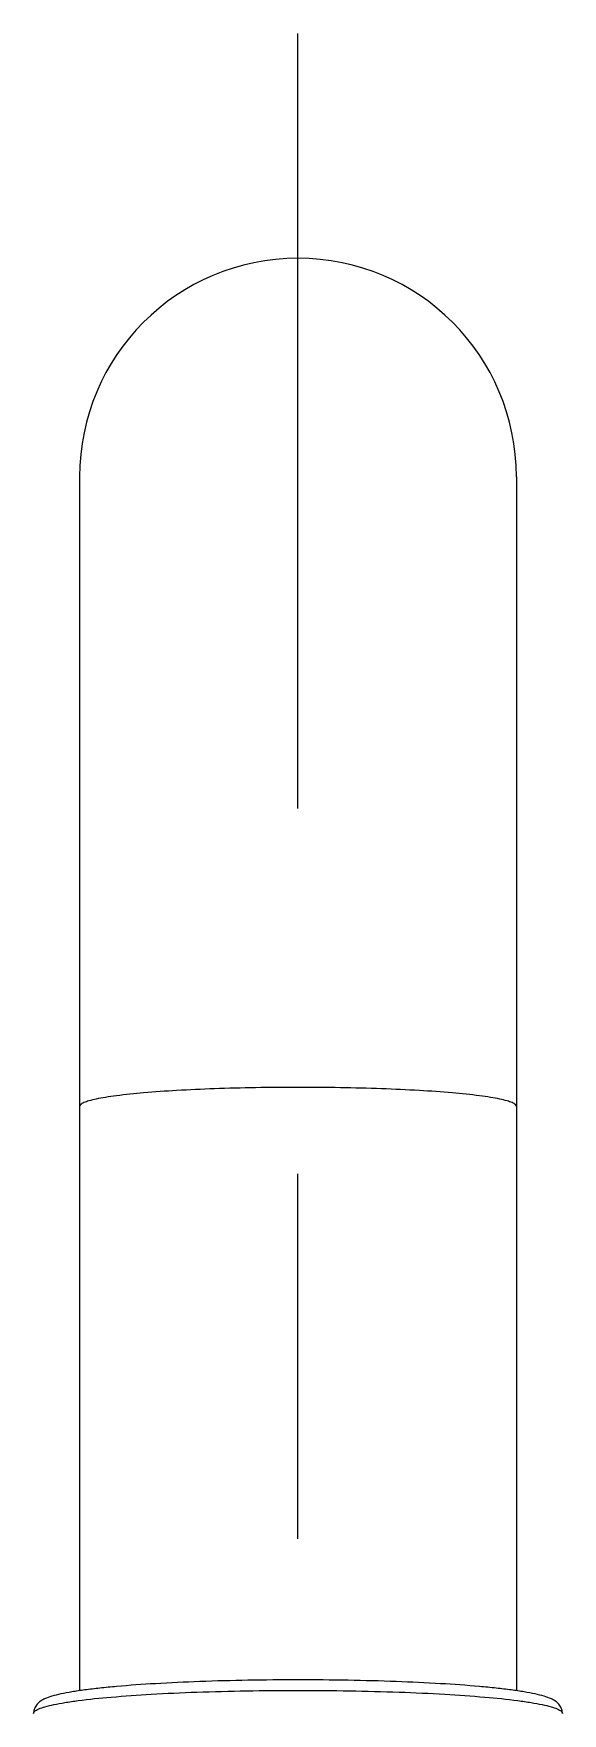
# Model space of a CAD drawing. Extents: x 0 to 3160, y 0 to 2315.
# Drawn here: x 1086.8 to 1109.8, y 1337.2 to 1410.3 of the extents above; entities that cross this region are included whole.
import ezdxf

# ---------------------------------------------------------------- set-up
doc = ezdxf.new("R2010")
doc.units = 0
doc.header["$LTSCALE"] = 10
doc.header["$MEASUREMENT"] = 0
doc.linetypes.add('CENTER2', pattern=[28.575, 19.05, -3.175, 3.175, -3.175])
doc.layers.add('Cneter', color=1, linetype='CENTER2', lineweight=13)
doc.layers.add('DEF_LAYER_ASSEM_MEMBER', color=7, linetype='CONTINUOUS')

msp = doc.modelspace()

# ---------------------------------------------------------------- linework, layer by layer
at = {"layer": 'Cneter', "lineweight": -3, "ltscale": 0.5}
msp.add_line((1098.285, 519.319), (1098.285, 1410.277), dxfattribs=at)
at = {"layer": 'DEF_LAYER_ASSEM_MEMBER', "color": 7, "linetype": 'Continuous', "lineweight": -3}
for p, q in [((1088.785, 1391.006), (1088.785, 1338.209)), ((1107.785, 1391.006), (1107.785, 1338.209))]:
    msp.add_line(p, q, dxfattribs=at)
msp.add_arc((1098.285, 1391.006), 9.5, 0, 180, dxfattribs=at)
at = {"layer": 'DEF_LAYER_ASSEM_MEMBER', "color": 9, "linetype": 'Continuous', "lineweight": -3}
for points, start_tangent, end_tangent in [([(1098.285, 1364.449), (1096.432, 1364.433), (1094.65, 1364.386), (1093.007, 1364.31), (1091.568, 1364.207), (1090.386, 1364.081), (1089.907, 1364.011), (1089.508, 1363.938), (1089.194, 1363.861), (1088.968, 1363.783), (1088.888, 1363.743), (1088.831, 1363.702), (1088.785, 1363.621)], (-0.4, 0), (0, -0.4)), ([(1107.785, 1363.621), (1107.74, 1363.702), (1107.682, 1363.743), (1107.603, 1363.783), (1107.376, 1363.861), (1107.062, 1363.938), (1106.664, 1364.011), (1106.184, 1364.081), (1105.003, 1364.207), (1103.563, 1364.31), (1101.921, 1364.386), (1100.139, 1364.433), (1098.285, 1364.449)], (0, 0.4), (-0.4, 0)), ([(1086.785, 1337.222), (1086.841, 1337.32), (1086.91, 1337.369), (1087.006, 1337.417), (1087.281, 1337.513), (1087.661, 1337.606), (1088.143, 1337.694), (1088.723, 1337.779), (1090.154, 1337.931), (1091.896, 1338.055), (1093.884, 1338.148), (1096.042, 1338.205), (1098.285, 1338.224)], (0, 0.4), (0.4, 0)), ([(1098.285, 1338.224), (1100.529, 1338.205), (1102.686, 1338.148), (1104.674, 1338.055), (1106.417, 1337.931), (1107.847, 1337.779), (1108.427, 1337.694), (1108.91, 1337.606), (1109.29, 1337.513), (1109.564, 1337.417), (1109.661, 1337.369), (1109.73, 1337.32), (1109.785, 1337.222)], (0.4, 0), (0, -0.4))]:
    msp.add_spline(points, degree=3, dxfattribs=dict(at, start_tangent=start_tangent, end_tangent=end_tangent))
at = {"layer": 'DEF_LAYER_ASSEM_MEMBER', "color": 7, "linetype": 'Continuous', "lineweight": -3}
for points, start_tangent, end_tangent in [([(1098.285, 1338.681), (1096.105, 1338.662), (1094.011, 1338.606), (1092.083, 1338.515), (1090.396, 1338.392), (1089.663, 1338.32), (1089.011, 1338.242), (1088.446, 1338.158), (1087.969, 1338.067), (1087.579, 1337.969), (1087.263, 1337.852), (1087.121, 1337.775), (1086.978, 1337.665), (1086.849, 1337.488), (1086.785, 1337.222)], (-0.4, 0), (0, -0.4)), ([(1109.785, 1337.222), (1109.721, 1337.488), (1109.592, 1337.665), (1109.45, 1337.775), (1109.307, 1337.852), (1108.991, 1337.969), (1108.601, 1338.067), (1108.125, 1338.158), (1107.56, 1338.242), (1106.908, 1338.32), (1106.174, 1338.392), (1104.487, 1338.515), (1102.56, 1338.606), (1100.465, 1338.662), (1098.285, 1338.681)], (0, 0.4), (-0.4, 0))]:
    msp.add_spline(points, degree=3, dxfattribs=dict(at, start_tangent=start_tangent, end_tangent=end_tangent))

doc.saveas('drawing.dxf')
